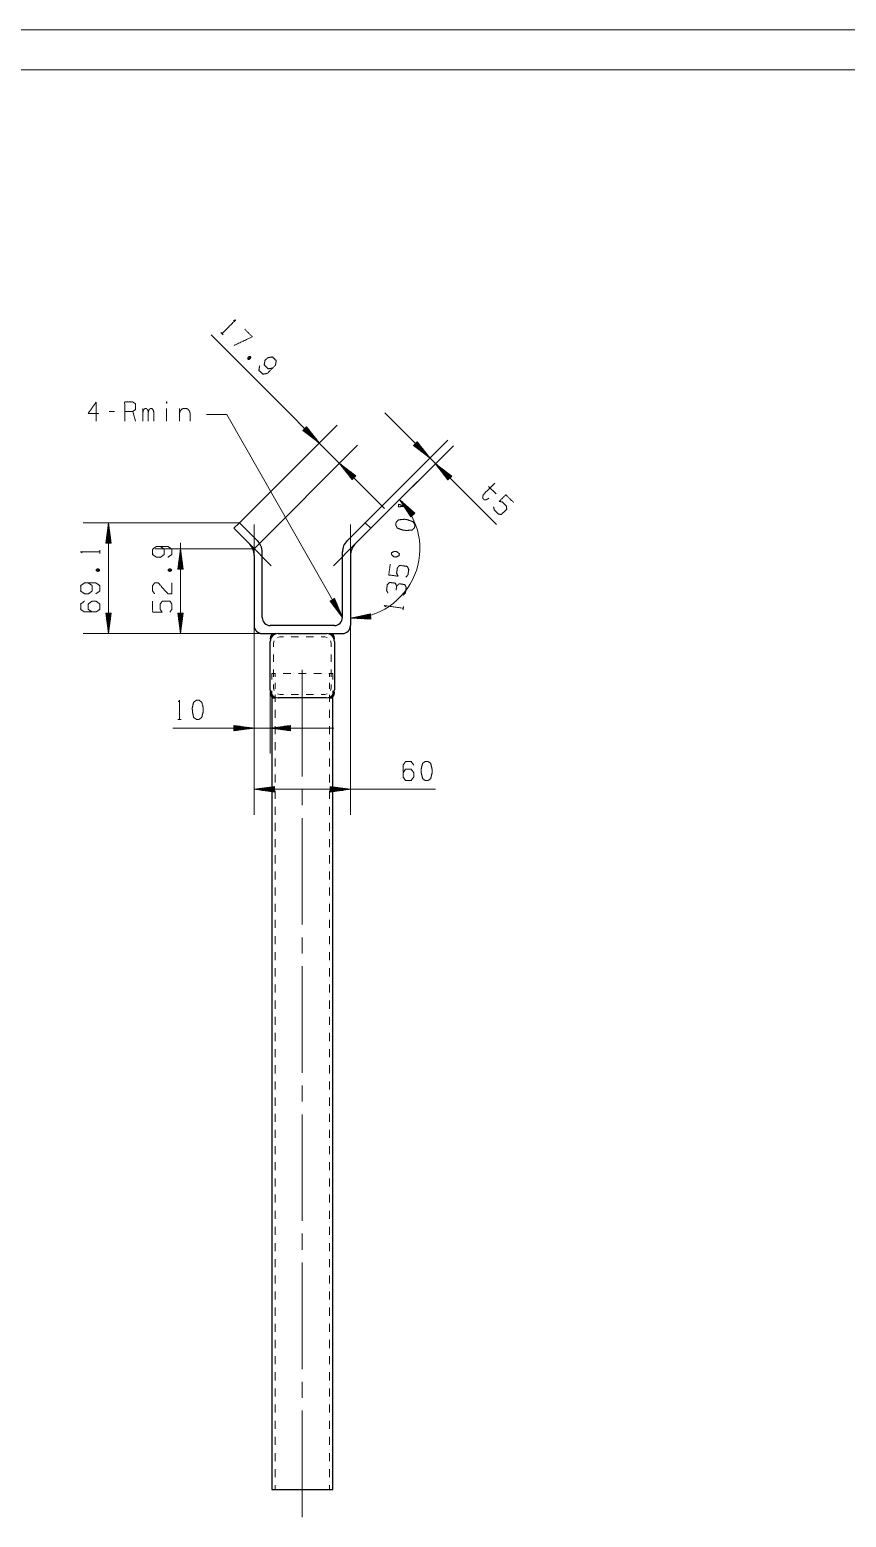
# Model space of a CAD drawing. Header units: millimetres. Extents: x 2210 to 79821, y -19430 to 2344.
# Drawn here: x 4108.9 to 4210.6, y 1604.4 to 1789.8 of the extents above; entities that cross this region are included whole.
import ezdxf

# ---------------------------------------------------------------- set-up
doc = ezdxf.new("R2010")
doc.units = ezdxf.units.MM
doc.layers.add('101', color=7, linetype='Continuous', true_color=0xffffff)

msp = doc.modelspace()

# ---------------------------------------------------------------- linework, layer by layer
at = {"layer": '101', "color": 133, "linetype": 'Continuous', "lineweight": 18}
for p, q in [((4320.27, 1789.82), (3900.27, 1789.82)), ((4315.27, 1784.82), (3925.27, 1784.82))]:
    msp.add_line(p, q, dxfattribs=at)
at = {"layer": '101', "color": 22, "linetype": 'Continuous', "lineweight": 18}
for p, q in [((4131.49, 1751.77), (4153.11, 1730.15)), ((4153.13, 1742.04), (4167.04, 1728.13)), ((4135.03, 1728.36), (4147.21, 1740.54)), ((4143.4, 1740.33), (4142.93, 1739.86)), ((4142.93, 1739.86), (4142.95, 1739.84)), ((4142.93, 1739.86), (4142.95, 1739.84)), ((4142.93, 1739.86), (4144.96, 1738.3)), ((4142.97, 1739.9), (4143.26, 1739.6)), ((4143, 1739.93), (4143.57, 1739.36)), ((4143.04, 1739.97), (4143.88, 1739.13)), ((4143.08, 1740), (4144.19, 1738.89)), ((4143.11, 1740.04), (4144.5, 1738.65)), ((4143.15, 1740.08), (4144.81, 1738.42)), ((4143.18, 1740.11), (4144.84, 1738.45)), ((4143.22, 1740.15), (4144.61, 1738.76)), ((4143.25, 1740.18), (4144.37, 1739.07)), ((4143.29, 1740.22), (4144.13, 1739.38)), ((4143.33, 1740.26), (4143.89, 1739.69)), ((4143.36, 1740.29), (4143.66, 1740)), ((4143.4, 1740.33), (4143.42, 1740.3)), ((4143.4, 1740.33), (4143.42, 1740.3)), ((4144.96, 1738.3), (4143.4, 1740.33)), ((4136.86, 1725.12), (4149.74, 1738.01)), ((4150.68, 1728.36), (4160.99, 1738.67)), ((4151.39, 1727.66), (4161.7, 1737.96)), ((4157.19, 1738.46), (4156.71, 1737.99)), ((4156.71, 1737.99), (4158.75, 1736.43)), ((4156.72, 1737.99), (4156.74, 1737.97)), ((4156.72, 1737.99), (4156.74, 1737.97)), ((4156.75, 1738.02), (4157.05, 1737.73)), ((4156.79, 1738.06), (4157.36, 1737.49)), ((4156.82, 1738.1), (4157.66, 1737.25)), ((4156.86, 1738.13), (4157.97, 1737.02)), ((4156.9, 1738.17), (4158.28, 1736.78)), ((4156.93, 1738.2), (4158.59, 1736.54)), ((4156.97, 1738.24), (4158.63, 1736.58)), ((4157, 1738.28), (4158.39, 1736.89)), ((4157.04, 1738.31), (4158.15, 1737.2)), ((4157.08, 1738.35), (4157.92, 1737.51)), ((4157.11, 1738.38), (4157.68, 1737.81)), ((4157.15, 1738.42), (4157.44, 1738.12)), ((4157.18, 1738.46), (4157.21, 1738.43)), ((4157.18, 1738.46), (4157.21, 1738.43)), ((4158.75, 1736.43), (4157.19, 1738.46)), ((4147.5, 1735.76), (4149.06, 1733.73)), ((4149.53, 1734.2), (4147.5, 1735.76)), ((4149.27, 1733.95), (4147.62, 1735.61)), ((4149.31, 1733.98), (4147.65, 1735.64)), ((4149.24, 1733.91), (4147.85, 1735.3)), ((4149.35, 1734.02), (4147.96, 1735.41)), ((4149.2, 1733.88), (4148.09, 1734.99)), ((4149.38, 1734.06), (4148.27, 1735.17)), ((4149.17, 1733.84), (4148.33, 1734.68)), ((4149.13, 1733.8), (4148.56, 1734.37)), ((4149.42, 1734.09), (4148.58, 1734.93)), ((4149.45, 1734.13), (4148.89, 1734.7)), ((4149.06, 1733.73), (4149.53, 1734.2)), ((4149.49, 1734.16), (4149.19, 1734.46)), ((4149.53, 1734.2), (4149.5, 1734.22)), ((4149.53, 1734.2), (4149.5, 1734.22)), ((4159.45, 1735.72), (4161.01, 1733.69)), ((4161.49, 1734.16), (4159.45, 1735.72)), ((4161.23, 1733.9), (4159.57, 1735.56)), ((4161.27, 1733.94), (4159.61, 1735.6)), ((4161.19, 1733.87), (4159.81, 1735.26)), ((4161.3, 1733.98), (4159.92, 1735.36)), ((4161.16, 1733.83), (4160.04, 1734.95)), ((4161.34, 1734.01), (4160.22, 1735.13)), ((4161.12, 1733.8), (4160.28, 1734.64)), ((4161.09, 1733.76), (4160.52, 1734.33)), ((4161.37, 1734.05), (4160.53, 1734.89)), ((4161.41, 1734.08), (4160.84, 1734.65)), ((4161.01, 1733.69), (4161.49, 1734.16)), ((4161.45, 1734.12), (4161.15, 1734.42)), ((4161.48, 1734.16), (4161.46, 1734.18)), ((4161.48, 1734.16), (4161.46, 1734.18)), ((4149.1, 1733.77), (4148.8, 1734.06)), ((4149.06, 1733.73), (4149.04, 1733.76)), ((4149.06, 1733.73), (4149.04, 1733.76)), ((4151.39, 1727.66), (4157.21, 1733.48)), ((4161.05, 1733.72), (4160.76, 1734.02)), ((4161.02, 1733.69), (4160.99, 1733.71)), ((4161.02, 1733.69), (4160.99, 1733.71)), ((4154.97, 1731.24), (4156.38, 1729.09)), ((4156.88, 1729.53), (4154.97, 1731.24)), ((4156.61, 1729.3), (4155.08, 1731.07)), ((4156.65, 1729.33), (4155.11, 1731.11)), ((4156.57, 1729.26), (4155.29, 1730.75)), ((4156.69, 1729.36), (4155.41, 1730.85)), ((4156.53, 1729.23), (4155.5, 1730.42)), ((4156.73, 1729.4), (4155.7, 1730.59)), ((4156.5, 1729.2), (4155.72, 1730.1)), ((4156.46, 1729.16), (4155.93, 1729.77)), ((4156.76, 1729.43), (4155.99, 1730.33)), ((4156.42, 1729.13), (4156.15, 1729.45)), ((4156.8, 1729.46), (4156.28, 1730.07)), ((4156.38, 1729.1), (4156.36, 1729.12)), ((4156.38, 1729.1), (4156.36, 1729.12)), ((4156.38, 1729.09), (4156.88, 1729.53)), ((4156.84, 1729.5), (4156.57, 1729.81)), ((4156.88, 1729.53), (4156.86, 1729.55)), ((4156.88, 1729.53), (4156.86, 1729.55)), ((4135.03, 1728.36), (4115.54, 1728.36)), ((4118.71, 1728.36), (4118.38, 1725.82)), ((4118.53, 1725.82), (4118.53, 1727.01)), ((4118.58, 1725.82), (4118.58, 1727.4)), ((4118.63, 1725.82), (4118.63, 1727.78)), ((4118.69, 1725.82), (4118.69, 1728.17)), ((4118.71, 1714.54), (4118.71, 1728.36)), ((4119.05, 1725.82), (4118.71, 1728.36)), ((4118.74, 1725.82), (4118.74, 1728.17)), ((4118.79, 1725.82), (4118.79, 1727.78)), ((4118.84, 1725.82), (4118.84, 1727.4)), ((4118.89, 1725.82), (4118.89, 1727.01)), ((4118.38, 1725.82), (4118.38, 1725.86)), ((4118.38, 1725.82), (4118.38, 1725.86)), ((4118.38, 1725.82), (4119.05, 1725.82)), ((4118.43, 1725.82), (4118.43, 1726.24)), ((4118.48, 1725.82), (4118.48, 1726.63)), ((4118.94, 1725.82), (4118.94, 1726.63)), ((4118.99, 1725.82), (4118.99, 1726.24)), ((4119.04, 1725.82), (4119.04, 1725.86)), ((4119.04, 1725.82), (4119.04, 1725.86)), ((4136.86, 1725.12), (4124.51, 1725.12)), ((4127.68, 1725.12), (4127.35, 1722.58)), ((4127.66, 1722.58), (4127.66, 1724.93)), ((4127.68, 1714.54), (4127.68, 1725.84)), ((4128.02, 1722.58), (4127.68, 1725.12)), ((4127.71, 1722.58), (4127.71, 1724.93)), ((4127.4, 1722.58), (4127.4, 1723)), ((4127.45, 1722.58), (4127.45, 1723.38)), ((4127.5, 1722.58), (4127.5, 1723.77)), ((4127.55, 1722.58), (4127.55, 1724.16)), ((4127.61, 1722.58), (4127.61, 1724.54)), ((4127.76, 1722.58), (4127.76, 1724.54)), ((4127.81, 1722.58), (4127.81, 1724.16)), ((4127.86, 1722.58), (4127.86, 1723.77)), ((4127.91, 1722.58), (4127.91, 1723.38)), ((4127.96, 1722.58), (4127.96, 1723)), ((4127.35, 1722.58), (4127.35, 1722.61)), ((4127.35, 1722.58), (4127.35, 1722.61)), ((4127.35, 1722.58), (4128.02, 1722.58)), ((4128.01, 1722.58), (4128.01, 1722.61)), ((4128.01, 1722.58), (4128.01, 1722.61)), ((4118.38, 1717.08), (4118.71, 1714.54)), ((4119.05, 1717.08), (4118.38, 1717.08)), ((4118.38, 1717.08), (4118.38, 1717.04)), ((4118.38, 1717.08), (4118.38, 1717.04)), ((4118.43, 1717.08), (4118.43, 1716.66)), ((4118.48, 1717.08), (4118.48, 1716.27)), ((4118.53, 1717.08), (4118.53, 1715.89)), ((4118.58, 1717.08), (4118.58, 1715.5)), ((4118.63, 1717.08), (4118.63, 1715.11)), ((4118.69, 1717.08), (4118.69, 1714.73)), ((4118.71, 1714.54), (4119.05, 1717.08)), ((4118.74, 1717.08), (4118.74, 1714.73)), ((4118.79, 1717.08), (4118.79, 1715.11)), ((4118.84, 1717.08), (4118.84, 1715.5)), ((4118.89, 1717.08), (4118.89, 1715.89)), ((4118.94, 1717.08), (4118.94, 1716.27)), ((4118.99, 1717.08), (4118.99, 1716.66)), ((4119.04, 1717.08), (4119.04, 1717.04)), ((4119.04, 1717.08), (4119.04, 1717.04)), ((4128.02, 1717.08), (4127.35, 1717.08)), ((4127.35, 1717.08), (4127.35, 1717.04)), ((4127.35, 1717.08), (4127.68, 1714.54)), ((4127.35, 1717.08), (4127.35, 1717.04)), ((4127.4, 1717.08), (4127.4, 1716.66)), ((4127.45, 1717.08), (4127.45, 1716.27)), ((4127.5, 1717.08), (4127.5, 1715.89)), ((4127.55, 1717.08), (4127.55, 1715.5)), ((4127.61, 1717.08), (4127.61, 1715.11)), ((4127.66, 1717.08), (4127.66, 1714.73)), ((4127.68, 1714.54), (4128.02, 1717.08)), ((4127.71, 1717.08), (4127.71, 1714.73)), ((4127.76, 1717.08), (4127.76, 1715.11)), ((4127.81, 1717.08), (4127.81, 1715.5)), ((4127.86, 1717.08), (4127.86, 1715.89)), ((4127.91, 1717.08), (4127.91, 1716.27)), ((4127.96, 1717.08), (4127.96, 1716.66)), ((4128.01, 1717.08), (4128.01, 1717.04)), ((4128.01, 1717.08), (4128.01, 1717.04)), ((4136.86, 1715.54), (4136.86, 1691.94)), ((4136.86, 1715.54), (4136.86, 1699.57)), ((4151.36, 1716.99), (4148.86, 1716.47)), ((4148.86, 1716.47), (4151.41, 1716.33)), ((4148.86, 1715.54), (4148.86, 1691.94)), ((4148.86, 1715.54), (4148.86, 1713.3)), ((4151.39, 1716.68), (4149.05, 1716.51)), ((4151.39, 1716.63), (4149.05, 1716.46)), ((4151.38, 1716.73), (4149.43, 1716.59)), ((4151.39, 1716.58), (4149.44, 1716.44)), ((4151.38, 1716.79), (4149.81, 1716.67)), ((4151.4, 1716.53), (4149.83, 1716.42)), ((4151.38, 1716.84), (4150.19, 1716.75)), ((4151.4, 1716.48), (4150.22, 1716.39)), ((4151.37, 1716.89), (4150.57, 1716.83)), ((4151.41, 1716.43), (4150.6, 1716.37)), ((4151.37, 1716.94), (4150.95, 1716.91)), ((4151.41, 1716.38), (4150.99, 1716.35)), ((4151.36, 1716.99), (4151.33, 1716.99)), ((4151.36, 1716.99), (4151.33, 1716.99)), ((4151.41, 1716.33), (4151.36, 1716.99)), ((4151.41, 1716.33), (4151.38, 1716.33)), ((4151.41, 1716.33), (4151.38, 1716.33)), ((4137.86, 1714.54), (4115.54, 1714.54)), ((4137.86, 1714.54), (4124.51, 1714.54)), ((4138.86, 1707.54), (4138.86, 1699.57)), ((4126.71, 1702.75), (4146.79, 1702.75)), ((4134.32, 1703.08), (4134.35, 1703.08)), ((4134.32, 1703.08), (4134.32, 1702.41)), ((4136.86, 1702.75), (4134.32, 1703.08)), ((4134.32, 1703.08), (4134.35, 1703.08)), ((4134.32, 1703.03), (4134.73, 1703.03)), ((4134.32, 1702.98), (4135.12, 1702.98)), ((4134.32, 1702.93), (4135.5, 1702.93)), ((4134.32, 1702.88), (4135.89, 1702.88)), ((4134.32, 1702.83), (4136.28, 1702.83)), ((4134.32, 1702.77), (4136.66, 1702.77)), ((4134.32, 1702.41), (4136.86, 1702.75)), ((4134.32, 1702.72), (4136.66, 1702.72)), ((4134.32, 1702.67), (4136.28, 1702.67)), ((4134.32, 1702.62), (4135.89, 1702.62)), ((4134.32, 1702.57), (4135.5, 1702.57)), ((4141.4, 1703.08), (4138.86, 1702.75)), ((4138.86, 1702.75), (4141.4, 1702.41)), ((4141.4, 1702.77), (4139.05, 1702.77)), ((4141.4, 1702.72), (4139.05, 1702.72)), ((4141.4, 1702.83), (4139.43, 1702.83)), ((4141.4, 1702.67), (4139.43, 1702.67)), ((4141.4, 1702.88), (4139.82, 1702.88)), ((4141.4, 1702.62), (4139.82, 1702.62)), ((4141.4, 1702.93), (4140.21, 1702.93)), ((4141.4, 1702.57), (4140.21, 1702.57)), ((4141.4, 1702.98), (4140.59, 1702.98)), ((4141.4, 1703.03), (4140.98, 1703.03)), ((4141.4, 1703.08), (4141.36, 1703.08)), ((4141.4, 1703.08), (4141.36, 1703.08)), ((4141.4, 1702.41), (4141.4, 1703.08)), ((4134.32, 1702.52), (4135.12, 1702.52)), ((4134.32, 1702.47), (4134.73, 1702.47)), ((4134.32, 1702.42), (4134.35, 1702.42)), ((4134.32, 1702.42), (4134.35, 1702.42)), ((4141.4, 1702.52), (4140.59, 1702.52)), ((4141.4, 1702.47), (4140.98, 1702.47)), ((4141.4, 1702.42), (4141.36, 1702.42)), ((4141.4, 1702.42), (4141.36, 1702.42)), ((4139.4, 1695.45), (4136.86, 1695.12)), ((4139.4, 1695.14), (4137.05, 1695.14)), ((4139.4, 1695.19), (4137.43, 1695.19)), ((4139.4, 1695.25), (4137.82, 1695.25)), ((4139.4, 1695.3), (4138.21, 1695.3)), ((4139.4, 1695.35), (4138.59, 1695.35)), ((4139.4, 1695.4), (4138.98, 1695.4)), ((4139.4, 1695.45), (4139.36, 1695.45)), ((4139.4, 1695.45), (4139.36, 1695.45)), ((4139.4, 1694.78), (4139.4, 1695.45)), ((4148.86, 1695.12), (4146.32, 1695.45)), ((4146.32, 1695.45), (4146.32, 1694.78)), ((4146.32, 1695.45), (4146.35, 1695.45)), ((4146.32, 1695.45), (4146.35, 1695.45)), ((4146.32, 1695.4), (4146.73, 1695.4)), ((4146.32, 1695.35), (4147.12, 1695.35)), ((4146.32, 1695.3), (4147.5, 1695.3)), ((4146.32, 1695.25), (4147.89, 1695.25)), ((4146.32, 1695.19), (4148.28, 1695.19)), ((4146.32, 1695.14), (4148.66, 1695.14)), ((4136.86, 1695.12), (4159.47, 1695.12)), ((4136.86, 1695.12), (4139.4, 1694.78)), ((4139.4, 1695.09), (4137.05, 1695.09)), ((4139.4, 1695.04), (4137.43, 1695.04)), ((4139.4, 1694.99), (4137.82, 1694.99)), ((4139.4, 1694.94), (4138.21, 1694.94)), ((4139.4, 1694.89), (4138.59, 1694.89)), ((4139.4, 1694.84), (4138.98, 1694.84)), ((4139.4, 1694.79), (4139.36, 1694.79)), ((4139.4, 1694.79), (4139.36, 1694.79)), ((4146.32, 1694.78), (4148.86, 1695.12)), ((4146.32, 1695.09), (4148.66, 1695.09)), ((4146.32, 1695.04), (4148.28, 1695.04)), ((4146.32, 1694.99), (4147.89, 1694.99)), ((4146.32, 1694.94), (4147.5, 1694.94)), ((4146.32, 1694.89), (4147.12, 1694.89)), ((4146.32, 1694.84), (4146.73, 1694.84)), ((4146.32, 1694.79), (4146.35, 1694.79)), ((4146.32, 1694.79), (4146.35, 1694.79))]:
    msp.add_line(p, q, dxfattribs=at)
at = {"layer": '101', "color": 72, "linetype": 'Continuous', "lineweight": 18}
for p, q in [((4132.71, 1752.09), (4133.01, 1751.79)), ((4136.34, 1749.1), (4136.15, 1748.69)), ((4166.06, 1732.88), (4167, 1731.95)), ((4117.62, 1724.52), (4117.62, 1724.95)), ((4117.17, 1722.37), (4117.59, 1722.53)), ((4126.14, 1722.37), (4126.56, 1722.53)), ((4155.41, 1717.49), (4155.47, 1717.91)), ((4127.35, 1703.84), (4127.77, 1703.84))]:
    msp.add_line(p, q, dxfattribs=at)
at = {"layer": '101', "color": 35, "linetype": 'Continuous', "lineweight": 18}
for p, q in [((4119.46, 1742.24), (4118.79, 1742.24)), ((4122.07, 1741.04), (4121.73, 1742.24)), ((4123, 1741.04), (4123, 1742.61)), ((4125.95, 1742.61), (4125.95, 1741.04)), ((4127.56, 1742.61), (4127.56, 1741.04)), ((4130.93, 1741.85), (4133.47, 1741.85)), ((4133.47, 1741.85), (4147.86, 1716.54)), ((4146.89, 1718.91), (4146.31, 1718.58)), ((4146.31, 1718.58), (4146.33, 1718.55)), ((4146.31, 1718.58), (4146.33, 1718.55)), ((4146.31, 1718.58), (4147.86, 1716.54)), ((4146.36, 1718.61), (4146.56, 1718.24)), ((4146.4, 1718.63), (4146.8, 1717.93)), ((4146.45, 1718.66), (4147.03, 1717.62)), ((4146.49, 1718.68), (4147.27, 1717.31)), ((4146.53, 1718.71), (4147.5, 1717)), ((4146.58, 1718.73), (4147.74, 1716.69)), ((4146.62, 1718.76), (4147.78, 1716.72)), ((4146.67, 1718.78), (4147.64, 1717.08)), ((4146.71, 1718.81), (4147.49, 1717.44)), ((4146.75, 1718.83), (4147.34, 1717.8)), ((4146.8, 1718.86), (4147.2, 1718.16)), ((4146.84, 1718.88), (4147.05, 1718.52)), ((4146.89, 1718.91), (4146.9, 1718.88)), ((4146.89, 1718.91), (4146.9, 1718.88)), ((4147.86, 1716.54), (4146.89, 1718.91))]:
    msp.add_line(p, q, dxfattribs=at)
at = {"layer": '101', "color": 92, "linetype": 'Continuous', "lineweight": 25}
for p, q in [((4135.03, 1728.36), (4134.32, 1727.66)), ((4134.32, 1727.66), (4136.27, 1725.71)), ((4137.27, 1726.12), (4135.03, 1728.36)), ((4148.44, 1726.12), (4150.68, 1728.36)), ((4151.39, 1727.66), (4149.44, 1725.71)), ((4150.68, 1728.36), (4151.39, 1727.66)), ((4136.86, 1724.29), (4136.86, 1715.54)), ((4137.86, 1716.54), (4137.86, 1724.71)), ((4147.86, 1716.54), (4147.86, 1724.71)), ((4148.86, 1724.29), (4148.86, 1715.54)), ((4146.86, 1715.54), (4138.86, 1715.54)), ((4137.86, 1714.54), (4139.46, 1714.54)), ((4146.25, 1714.54), (4147.86, 1714.54)), ((4139.06, 1706.69), (4139.06, 1706.53)), ((4139.06, 1706.54), (4139.06, 1607.84)), ((4146.66, 1706.53), (4146.66, 1706.69)), ((4146.66, 1607.84), (4146.66, 1706.54))]:
    msp.add_line(p, q, dxfattribs=at)
at = {"layer": '101', "color": 151, "linetype": 'Continuous', "lineweight": 18}
for p, q in [((4136.86, 1724.29), (4136.86, 1728.12)), ((4148.86, 1724.29), (4148.86, 1728.12)), ((4136.27, 1725.71), (4138.98, 1723)), ((4149.44, 1725.71), (4146.73, 1723)), ((4142.86, 1693.13), (4142.86, 1695.13)), ((4142.86, 1678.25), (4142.86, 1691.54)), ((4142.86, 1674.65), (4142.86, 1676.66)), ((4142.86, 1659.78), (4142.86, 1673.07)), ((4142.86, 1656.18), (4142.86, 1658.19)), ((4142.86, 1641.3), (4142.86, 1654.59)), ((4142.86, 1637.71), (4142.86, 1639.72)), ((4142.86, 1622.83), (4142.86, 1636.12)), ((4142.86, 1619.24), (4142.86, 1621.24))]:
    msp.add_line(p, q, dxfattribs=at)
at = {"layer": '101', "color": 53, "linetype": 'Continuous', "lineweight": 18}
for p, q in [((4138.86, 1713.94), (4138.86, 1713.84)), ((4139.56, 1714.54), (4139.46, 1714.54)), ((4139.86, 1714.54), (4139.76, 1714.54)), ((4140.06, 1714.14), (4139.76, 1714.05)), ((4140.52, 1714.14), (4140.06, 1714.14)), ((4142.39, 1714.14), (4141.46, 1714.14)), ((4144.26, 1714.14), (4143.32, 1714.14)), ((4145.66, 1714.14), (4145.19, 1714.14)), ((4145.96, 1714.05), (4145.66, 1714.14)), ((4145.96, 1714.54), (4145.86, 1714.54)), ((4146.26, 1714.54), (4146.16, 1714.54)), ((4146.86, 1713.84), (4146.86, 1713.94)), ((4138.86, 1713.64), (4138.86, 1713.54)), ((4139.34, 1713.64), (4139.26, 1713.34)), ((4139.26, 1713.34), (4139.26, 1712.87)), ((4139.26, 1711.94), (4139.26, 1711)), ((4146.46, 1713.34), (4146.37, 1713.64)), ((4146.46, 1712.87), (4146.46, 1713.34)), ((4146.46, 1711), (4146.46, 1711.94)), ((4146.86, 1713.54), (4146.86, 1713.64)), ((4139.26, 1710.07), (4139.26, 1709.14)), ((4146.46, 1709.14), (4146.46, 1710.07)), ((4139.06, 1709.54), (4139.06, 1708.82)), ((4139.26, 1708.2), (4139.26, 1707.74)), ((4139.46, 1709.54), (4139.46, 1709.16)), ((4139.46, 1708.41), (4139.46, 1707.66)), ((4146.26, 1709.16), (4146.26, 1709.54)), ((4146.26, 1707.66), (4146.26, 1708.41)), ((4146.46, 1707.74), (4146.46, 1708.2)), ((4146.66, 1708.82), (4146.66, 1709.54)), ((4138.86, 1707.54), (4138.86, 1707.44)), ((4138.86, 1707.24), (4138.86, 1707.14)), ((4139.06, 1707.4), (4139.06, 1706.69)), ((4139.26, 1707.74), (4139.34, 1707.44)), ((4139.46, 1706.91), (4139.46, 1706.53)), ((4139.46, 1706.54), (4139.56, 1706.54)), ((4139.46, 1706.54), (4139.46, 1706.03)), ((4139.76, 1707.02), (4140.06, 1706.94)), ((4139.76, 1706.54), (4139.86, 1706.54)), ((4140.06, 1706.94), (4140.52, 1706.94)), ((4141.46, 1706.94), (4142.39, 1706.94)), ((4143.32, 1706.94), (4144.26, 1706.94)), ((4145.19, 1706.94), (4145.66, 1706.94)), ((4145.66, 1706.94), (4145.96, 1707.02)), ((4145.86, 1706.54), (4145.96, 1706.54)), ((4146.16, 1706.54), (4146.26, 1706.54)), ((4146.26, 1706.53), (4146.26, 1706.91)), ((4146.26, 1706.03), (4146.26, 1706.54)), ((4146.37, 1707.44), (4146.46, 1707.74)), ((4146.66, 1706.69), (4146.66, 1707.4)), ((4146.86, 1707.44), (4146.86, 1707.54)), ((4146.86, 1707.14), (4146.86, 1707.24)), ((4139.46, 1705.02), (4139.46, 1704.02)), ((4146.26, 1704.02), (4146.26, 1705.02)), ((4139.46, 1703.01), (4139.46, 1702)), ((4146.26, 1702), (4146.26, 1703.01)), ((4139.46, 1701), (4139.46, 1699.99)), ((4146.26, 1699.99), (4146.26, 1701)), ((4139.46, 1698.98), (4139.46, 1697.97)), ((4146.26, 1697.97), (4146.26, 1698.98)), ((4139.46, 1696.97), (4139.46, 1695.96)), ((4146.26, 1695.96), (4146.26, 1696.97)), ((4139.46, 1694.95), (4139.46, 1693.95)), ((4146.26, 1693.95), (4146.26, 1694.95)), ((4139.46, 1692.94), (4139.46, 1691.93)), ((4146.26, 1691.93), (4146.26, 1692.94)), ((4139.46, 1690.92), (4139.46, 1689.92)), ((4146.26, 1689.92), (4146.26, 1690.92)), ((4139.46, 1688.91), (4139.46, 1687.9)), ((4146.26, 1687.9), (4146.26, 1688.91)), ((4139.46, 1686.9), (4139.46, 1685.89)), ((4146.26, 1685.89), (4146.26, 1686.9)), ((4139.46, 1684.88), (4139.46, 1683.87)), ((4146.26, 1683.87), (4146.26, 1684.88)), ((4139.46, 1682.87), (4139.46, 1681.86)), ((4146.26, 1681.86), (4146.26, 1682.87)), ((4139.46, 1680.85), (4139.46, 1679.85)), ((4146.26, 1679.85), (4146.26, 1680.85)), ((4139.46, 1678.84), (4139.46, 1677.83)), ((4146.26, 1677.83), (4146.26, 1678.84)), ((4139.46, 1676.82), (4139.46, 1675.82)), ((4146.26, 1675.82), (4146.26, 1676.82)), ((4139.46, 1674.81), (4139.46, 1673.8)), ((4146.26, 1673.8), (4146.26, 1674.81)), ((4139.46, 1672.8), (4139.46, 1671.79)), ((4146.26, 1671.79), (4146.26, 1672.8)), ((4139.46, 1670.78), (4139.46, 1669.77)), ((4146.26, 1669.77), (4146.26, 1670.78)), ((4139.46, 1668.77), (4139.46, 1667.76)), ((4146.26, 1667.76), (4146.26, 1668.77)), ((4139.46, 1666.75), (4139.46, 1665.75)), ((4146.26, 1665.75), (4146.26, 1666.75)), ((4139.46, 1664.74), (4139.46, 1663.73)), ((4146.26, 1663.73), (4146.26, 1664.74)), ((4139.46, 1662.72), (4139.46, 1661.72)), ((4146.26, 1661.72), (4146.26, 1662.72)), ((4139.46, 1660.71), (4139.46, 1659.7)), ((4146.26, 1659.7), (4146.26, 1660.71)), ((4139.46, 1658.7), (4139.46, 1657.69)), ((4146.26, 1657.69), (4146.26, 1658.7)), ((4139.46, 1656.68), (4139.46, 1655.67)), ((4146.26, 1655.67), (4146.26, 1656.68)), ((4139.46, 1654.67), (4139.46, 1653.66)), ((4146.26, 1653.66), (4146.26, 1654.67)), ((4139.46, 1652.65), (4139.46, 1651.65)), ((4146.26, 1651.65), (4146.26, 1652.65)), ((4139.46, 1650.64), (4139.46, 1649.63)), ((4146.26, 1649.63), (4146.26, 1650.64)), ((4139.46, 1648.62), (4139.46, 1647.62)), ((4146.26, 1647.62), (4146.26, 1648.62)), ((4139.46, 1646.61), (4139.46, 1645.6)), ((4146.26, 1645.6), (4146.26, 1646.61)), ((4139.46, 1644.6), (4139.46, 1643.59)), ((4146.26, 1643.59), (4146.26, 1644.6)), ((4139.46, 1642.58), (4139.46, 1641.57)), ((4146.26, 1641.57), (4146.26, 1642.58)), ((4139.46, 1640.57), (4139.46, 1639.56)), ((4146.26, 1639.56), (4146.26, 1640.57)), ((4139.46, 1638.55), (4139.46, 1637.55)), ((4146.26, 1637.55), (4146.26, 1638.55)), ((4139.46, 1636.54), (4139.46, 1635.53)), ((4146.26, 1635.53), (4146.26, 1636.54)), ((4139.46, 1634.52), (4139.46, 1633.52)), ((4146.26, 1633.52), (4146.26, 1634.52)), ((4139.46, 1632.51), (4139.46, 1631.5)), ((4146.26, 1631.5), (4146.26, 1632.51)), ((4139.46, 1630.5), (4139.46, 1629.49)), ((4146.26, 1629.49), (4146.26, 1630.5)), ((4139.46, 1628.48), (4139.46, 1627.47)), ((4146.26, 1627.47), (4146.26, 1628.48)), ((4139.46, 1626.47), (4139.46, 1625.46)), ((4146.26, 1625.46), (4146.26, 1626.47)), ((4139.46, 1624.45), (4139.46, 1623.45)), ((4146.26, 1623.45), (4146.26, 1624.45)), ((4139.46, 1622.44), (4139.46, 1621.43)), ((4146.26, 1621.43), (4146.26, 1622.44)), ((4139.46, 1620.42), (4139.46, 1619.42)), ((4146.26, 1619.42), (4146.26, 1620.42)), ((4139.46, 1618.41), (4139.46, 1617.4)), ((4146.26, 1617.4), (4146.26, 1618.41)), ((4139.46, 1616.4), (4139.46, 1615.39)), ((4146.26, 1615.39), (4146.26, 1616.4)), ((4139.46, 1614.38), (4139.46, 1613.37)), ((4146.26, 1613.37), (4146.26, 1614.38)), ((4139.46, 1612.37), (4139.46, 1611.36)), ((4146.26, 1611.36), (4146.26, 1612.37)), ((4139.46, 1610.35), (4139.46, 1609.35)), ((4146.26, 1609.35), (4146.26, 1610.35)), ((4139.46, 1608.34), (4139.46, 1607.84)), ((4146.26, 1607.84), (4146.26, 1608.34))]:
    msp.add_line(p, q, dxfattribs=at)
at = {"layer": '101', "color": 72, "linetype": 'Continuous', "lineweight": 25}
for p, q in [((4139.86, 1714.54), (4145.86, 1714.54)), ((4138.86, 1707.54), (4138.86, 1713.54)), ((4146.86, 1713.54), (4146.86, 1707.54)), ((4145.86, 1706.54), (4139.86, 1706.54))]:
    msp.add_line(p, q, dxfattribs=at)
at = {"layer": '101', "color": 22, "linetype": 'Continuous', "lineweight": 18}
msp.add_arc((4148.86, 1725.12), 8.65, 270, 45, dxfattribs=at)
at = {"layer": '101', "color": 92, "linetype": 'Continuous', "lineweight": 25}
for centre, radius, start, end in [((4134.86, 1724.29), 2, 0, 45), ((4135.86, 1724.71), 2, 0, 45), ((4149.86, 1724.71), 2, 135, 180), ((4150.86, 1724.29), 2, 135, 180), ((4137.86, 1715.54), 1, 180, 270), ((4138.86, 1716.54), 1, 180, 270), ((4146.86, 1716.54), 1, 270, 0), ((4147.86, 1715.54), 1, 270, 0), ((4139.46, 1713.94), 0.6, 90, 180), ((4146.26, 1713.94), 0.6, 0, 90), ((4139.46, 1707.14), 0.6, 180, 270), ((4146.26, 1707.14), 0.6, 270, 0)]:
    msp.add_arc(centre, radius, start, end, dxfattribs=at)
at = {"layer": '101', "color": 72, "linetype": 'Continuous', "lineweight": 25}
for centre, start, end in [((4139.86, 1713.54), 90, 180), ((4145.86, 1713.54), 0, 90), ((4139.86, 1707.54), 180, 270), ((4145.86, 1707.54), 270, 0)]:
    msp.add_arc(centre, 1, start, end, dxfattribs=at)
at = {"layer": '101', "color": 72, "linetype": 'Continuous', "lineweight": 18}
for points, knots in [([(4134.3, 1753.58), (4134.54, 1753.62), (4132.86, 1751.94)], [0, 0, 0.093492, 1, 1]), ([(4134.35, 1750.46), (4136.63, 1751.54), (4135.68, 1752.49)], [0, 0, 0.652472, 1, 1]), ([(4136.04, 1748.8), (4136.15, 1748.69), (4136.37, 1748.79), (4136.45, 1748.99), (4136.34, 1749.1), (4136.13, 1749.02), (4136.04, 1748.8), (4136.45, 1748.99)], [0, 0, 0.093981, 0.236788, 0.365961, 0.459933, 0.58911, 0.731918, 1, 1]), ([(4137.55, 1747.92), (4137.44, 1747.36), (4137.93, 1746.88), (4138.5, 1746.97), (4139.51, 1747.98), (4139.61, 1748.56), (4139.12, 1749.04), (4138.56, 1748.93), (4138.21, 1748.61), (4138.11, 1748.04), (4138.6, 1747.55), (4139.17, 1747.65)], [0, 0, 0.076855, 0.169525, 0.247728, 0.439296, 0.517499, 0.610169, 0.687024, 0.750924, 0.829127, 0.921797, 1, 1]), ([(4166.11, 1731.41), (4165.8, 1731.23), (4165.53, 1731.23), (4165.35, 1731.4), (4165.34, 1731.69), (4165.54, 1731.99), (4166.83, 1733.28)], [0, 0, 0.107406, 0.1904, 0.264018, 0.350761, 0.456999, 1, 1]), ([(4155.54, 1730.41), (4154.82, 1730.33), (4154.87, 1730.66), (4155.54, 1730.41)], [0, 0, 0.406598, 0.595723, 1, 1]), ([(4166.7, 1730.33), (4166.78, 1729.94), (4167.27, 1729.45), (4167.66, 1729.37), (4168.34, 1730.04), (4168.28, 1730.46), (4167.79, 1730.94), (4167.39, 1731.02), (4168.22, 1731.85), (4169.18, 1730.89)], [0, 0, 0.062229, 0.168344, 0.230572, 0.376816, 0.441266, 0.547381, 0.609609, 0.790491, 1, 1]), ([(4156.9, 1728.08), (4156.7, 1728.45), (4156.03, 1728.72), (4155.56, 1728.79), (4154.82, 1728.71), (4154.55, 1728.41), (4154.5, 1728.08), (4154.68, 1727.71), (4155.37, 1727.44), (4155.84, 1727.39), (4156.56, 1727.45), (4156.85, 1727.75), (4156.9, 1728.08)], [0, 0, 0.067526, 0.183973, 0.260584, 0.380943, 0.446142, 0.500306, 0.565504, 0.685863, 0.762527, 0.87831, 0.945835, 1, 1]), ([(4126.11, 1724.06), (4126.59, 1724.38), (4126.59, 1725.07), (4126.11, 1725.4), (4124.69, 1725.4), (4124.21, 1725.07), (4124.21, 1724.38), (4124.69, 1724.06), (4125.16, 1724.04), (4125.64, 1724.38), (4125.64, 1725.07), (4125.16, 1725.4)], [0, 0, 0.076856, 0.169524, 0.247729, 0.439295, 0.5175, 0.610167, 0.687024, 0.750922, 0.829127, 0.921795, 1, 1]), ([(4115.44, 1724.59), (4115.24, 1724.73), (4117.62, 1724.73)], [0, 0, 0.093493, 1, 1]), ([(4155.76, 1721.56), (4156.03, 1721.86), (4156.12, 1722.54), (4155.95, 1722.91), (4155, 1723.04), (4154.71, 1722.74), (4154.61, 1722.06), (4154.79, 1721.69), (4153.63, 1721.86), (4153.82, 1723.21)], [0, 0, 0.062228, 0.168343, 0.23057, 0.376814, 0.441261, 0.547377, 0.609607, 0.790488, 1, 1]), ([(4154.92, 1724.26), (4154.96, 1724.49), (4154.66, 1724.74), (4154.34, 1724.79), (4153.99, 1724.62), (4153.96, 1724.4), (4154.25, 1724.12), (4154.57, 1724.08), (4154.92, 1724.26)], [0, 0, 0.085681, 0.230391, 0.351581, 0.496294, 0.581976, 0.730392, 0.851582, 1, 1]), ([(4117.59, 1722.37), (4117.59, 1722.53), (4117.37, 1722.62), (4117.17, 1722.53), (4117.17, 1722.37), (4117.37, 1722.28), (4117.59, 1722.37), (4117.17, 1722.53)], [0, 0, 0.093981, 0.236789, 0.365957, 0.459938, 0.589106, 0.731915, 1, 1]), ([(4126.56, 1722.37), (4126.56, 1722.53), (4126.34, 1722.62), (4126.14, 1722.53), (4126.14, 1722.37), (4126.34, 1722.28), (4126.56, 1722.37), (4126.14, 1722.53)], [0, 0, 0.093981, 0.236789, 0.365957, 0.459938, 0.589106, 0.731915, 1, 1]), ([(4117.14, 1719.51), (4117.62, 1719.83), (4117.62, 1720.52), (4117.14, 1720.85), (4115.72, 1720.85), (4115.24, 1720.52), (4115.24, 1719.83), (4115.72, 1719.51), (4116.19, 1719.49), (4116.67, 1719.83), (4116.67, 1720.52), (4116.19, 1720.85)], [0, 0, 0.076858, 0.169526, 0.247729, 0.439295, 0.517499, 0.610167, 0.687025, 0.750923, 0.829129, 0.921797, 1, 1]), ([(4124.44, 1719.51), (4124.21, 1719.83), (4124.21, 1720.52), (4124.44, 1720.85), (4124.91, 1720.85), (4126.11, 1719.49), (4126.59, 1719.51), (4126.59, 1720.85)], [0, 0, 0.069694, 0.192978, 0.265273, 0.350228, 0.674739, 0.759753, 1, 1]), ([(4154.62, 1720.45), (4154.44, 1720.82), (4153.72, 1720.92), (4153.45, 1720.62), (4153.36, 1719.94), (4153.53, 1719.57)], [0, 0, 0.153872, 0.429849, 0.583724, 0.846121, 1, 1]), ([(4155.44, 1719.32), (4155.71, 1719.61), (4155.8, 1720.29), (4155.63, 1720.65), (4154.91, 1720.75), (4154.62, 1720.45), (4154.54, 1719.95)], [0, 0, 0.124116, 0.343684, 0.472446, 0.703375, 0.836729, 1, 1]), ([(4116.67, 1717.23), (4116.19, 1717.55), (4116.19, 1718.24), (4116.67, 1718.58), (4117.14, 1718.58), (4117.62, 1718.24), (4117.62, 1717.55), (4117.14, 1717.23), (4115.72, 1717.23), (4115.24, 1717.55), (4115.24, 1718.24), (4115.72, 1718.58)], [0, 0, 0.076963, 0.169763, 0.248075, 0.312018, 0.39033, 0.48313, 0.560093, 0.751925, 0.828888, 0.921688, 1, 1]), ([(4126.36, 1717.21), (4126.59, 1717.55), (4126.59, 1718.24), (4126.36, 1718.58), (4125.41, 1718.58), (4125.16, 1718.24), (4125.16, 1717.55), (4125.39, 1717.21), (4124.21, 1717.21), (4124.21, 1718.58)], [0, 0, 0.062227, 0.168345, 0.230571, 0.376816, 0.441265, 0.547383, 0.60961, 0.79049, 1, 1]), ([(4153.27, 1717.86), (4153.09, 1718.03), (4155.44, 1717.7)], [0, 0, 0.093489, 1, 1]), ([(4127.42, 1706.02), (4127.56, 1706.22), (4127.56, 1703.84)], [0, 0, 0.093488, 1, 1]), ([(4130, 1703.84), (4130.33, 1704.09), (4130.51, 1704.79), (4130.51, 1705.27), (4130.33, 1705.99), (4130, 1706.22), (4129.66, 1706.22), (4129.32, 1705.99), (4129.15, 1705.27), (4129.16, 1704.79), (4129.32, 1704.09), (4129.66, 1703.84), (4130, 1703.84)], [0, 0, 0.067526, 0.183974, 0.260584, 0.380944, 0.446143, 0.500307, 0.565506, 0.685865, 0.762529, 0.878311, 0.945837, 1, 1]), ([(4155.41, 1697.16), (4155.73, 1697.64), (4156.42, 1697.64), (4156.76, 1697.16), (4156.76, 1696.69), (4156.42, 1696.21), (4155.73, 1696.21), (4155.41, 1696.69), (4155.41, 1698.11), (4155.73, 1698.59), (4156.42, 1698.59), (4156.76, 1698.11)], [0, 0, 0.076963, 0.16976, 0.248072, 0.312019, 0.390331, 0.483128, 0.560091, 0.751928, 0.828891, 0.921688, 1, 1]), ([(4158.52, 1696.21), (4158.86, 1696.46), (4159.03, 1697.16), (4159.03, 1697.64), (4158.86, 1698.36), (4158.52, 1698.59), (4158.18, 1698.59), (4157.85, 1698.36), (4157.67, 1697.64), (4157.69, 1697.16), (4157.85, 1696.46), (4158.18, 1696.21), (4158.52, 1696.21)], [0, 0, 0.067526, 0.183974, 0.260584, 0.380944, 0.446143, 0.500307, 0.565506, 0.685865, 0.762529, 0.878311, 0.945837, 1, 1])]:
    msp.add_open_spline(points, degree=1, knots=knots, dxfattribs=at)
at = {"layer": '101', "color": 35, "linetype": 'Continuous', "lineweight": 18}
for points, knots in [([(4117.52, 1741.99), (4116.17, 1741.99), (4117.18, 1743.41), (4117.18, 1741.04)], [0, 0, 0.245869, 0.565294, 1, 1]), ([(4120.73, 1741.04), (4120.73, 1743.41), (4121.73, 1743.41), (4122.07, 1743.19), (4122.07, 1742.46), (4121.73, 1742.24), (4120.73, 1742.24)], [0, 0, 0.400952, 0.571037, 0.639278, 0.761674, 0.829915, 1, 1]), ([(4125.95, 1743.26), (4125.99, 1743.36), (4125.95, 1743.44), (4125.92, 1743.36), (4125.95, 1743.26)], [0, 0, 0.280642, 0.5, 0.719358, 1, 1]), ([(4123, 1742.14), (4123.06, 1742.41), (4123.23, 1742.59), (4123.43, 1742.59), (4123.6, 1742.41), (4123.67, 1742.14), (4123.67, 1741.04)], [0, 0, 0.118881, 0.224458, 0.306978, 0.412555, 0.533082, 1, 1]), ([(4123.67, 1742.14), (4123.73, 1742.41), (4123.9, 1742.59), (4124.12, 1742.59), (4124.28, 1742.41), (4124.35, 1742.14), (4124.35, 1741.04)], [0, 0, 0.118605, 0.223939, 0.313762, 0.41391, 0.534159, 1, 1]), ([(4127.56, 1742.01), (4127.66, 1742.31), (4127.86, 1742.54), (4128.1, 1742.61), (4128.33, 1742.61), (4128.58, 1742.54), (4128.78, 1742.31), (4128.88, 1742.01), (4128.88, 1741.04)], [0, 0, 0.107748, 0.208447, 0.296006, 0.373816, 0.461381, 0.562075, 0.669826, 1, 1])]:
    msp.add_open_spline(points, degree=1, knots=knots, dxfattribs=at)
at = {"layer": '101', "color": 151, "linetype": 'Continuous', "lineweight": 18}
for points, knots in [([(4142.86, 1696.72), (4142.86, 1706.84), (4142.86, 1710.01)], [0, 0, 0.761105, 1, 1]), ([(4142.86, 1604.36), (4142.86, 1605.95), (4142.86, 1617.65)], [0, 0, 0.119448, 1, 1])]:
    msp.add_open_spline(points, degree=1, knots=knots, dxfattribs=at)
at = {"layer": '101', "color": 53, "linetype": 'Continuous', "lineweight": 18}
for points, knots in [([(4139.06, 1709.54), (4139.17, 1709.54), (4139.53, 1709.54)], [0, 0, 0.232473, 1, 1]), ([(4142.38, 1709.54), (4143.31, 1709.54), (4143.33, 1709.54)], [0, 0, 0.982136, 1, 1]), ([(4146.18, 1709.54), (4146.22, 1709.54), (4146.66, 1709.54)], [0, 0, 0.083642, 1, 1])]:
    msp.add_open_spline(points, degree=1, knots=knots, dxfattribs=at)
for points in [[(4140.48, 1709.54), (4141.43, 1709.54)], [(4144.28, 1709.54), (4145.23, 1709.54)]]:
    msp.add_open_spline(points, degree=1, dxfattribs=at)
at = {"layer": '101', "color": 92, "linetype": 'Continuous', "lineweight": 25}
for points in [[(4139.06, 1706.54), (4139.46, 1706.54)], [(4146.26, 1706.54), (4146.66, 1706.54)]]:
    msp.add_open_spline(points, degree=1, dxfattribs=at)
msp.add_open_spline([(4139.06, 1607.84), (4139.49, 1607.84), (4140.7, 1607.84), (4142.4, 1607.84), (4144.2, 1607.84), (4145.7, 1607.84), (4146.54, 1607.84), (4146.66, 1607.84)], degree=1, knots=[0, 0, 0.057271, 0.215967, 0.439732, 0.677302, 0.874257, 0.985471, 1, 1], dxfattribs=at)

doc.saveas('drawing.dxf')
